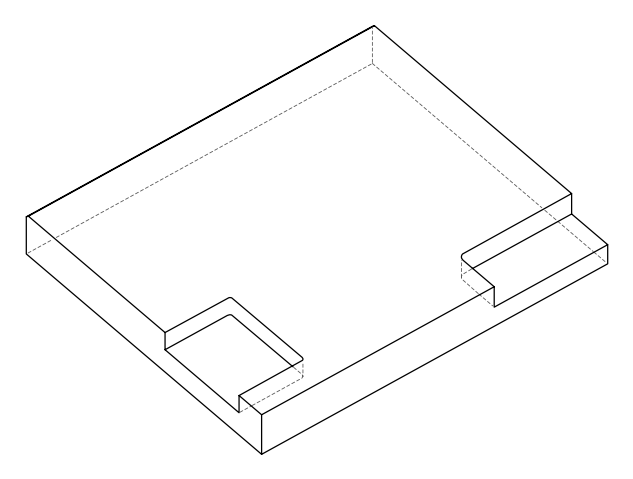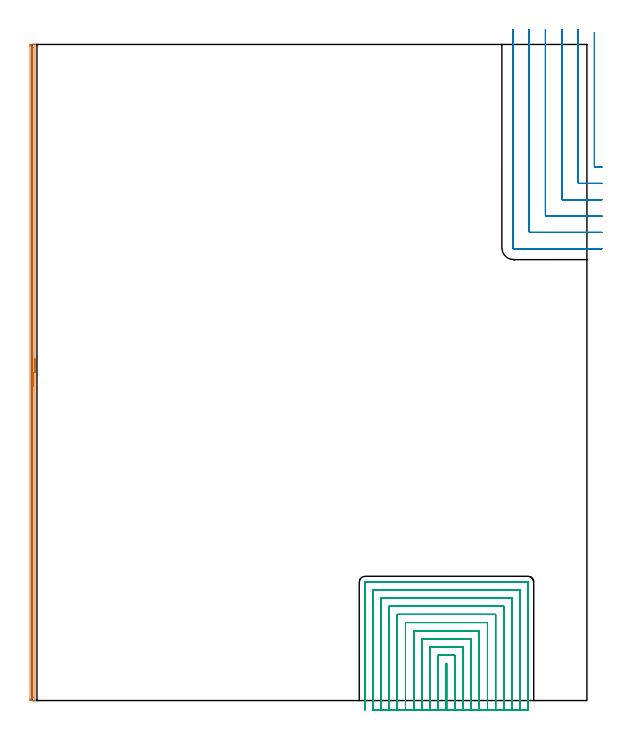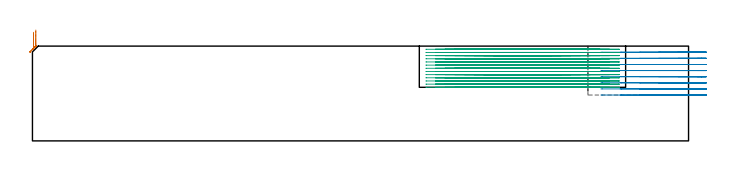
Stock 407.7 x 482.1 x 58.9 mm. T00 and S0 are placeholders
(PLAN: 3 operations, 2 tool changes, 112.4 min)
(1 AREA_MILL | FG_CHAMFER_SURFACE | UGT0205_001 | 7.86 min | 3124 mm3)
(2 MILL_CORNER_NOTCH_RECTANGULAR | CORNER_NOTCH_RECTANGULAR | UGT0201_008 | Follow Part, ap 4, ae 75% | 17.4 min | 299916 mm3)
(3 MILL_SLOT | SLOT_PARTIAL_RECTANGULAR | NXT0201_009 | Follow Part, ap 2, ae 75% | 87.08 min | 299497 mm3)
(TOOL UGT0205_001 | Chamfer Mill 20 x 3 x 45 deg. | D20 FL50 Z2)
(TOOL UGT0201_008 | End Mill 16 mm | D16 FL32 Z4)
(TOOL NXT0201_009 | ENDMILL 8mm [2P460-0800-NA 1630] | D8 FL26 Z6)
(OP 1 AREA_MILL)
G17 G21 G94 G90
T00 M6
G54
G17 G0 G90 X2.1 Y251.05 S1061 M3
G43 Z68.9 H0
G94 G1 Y251.012 Z68.028 F250.
Y250.898 Z67.163
Y250.709 Z66.312
Y250.447 Z65.48
Y250.113 Z64.674
Y249.71 Z63.9
Y249.241 Z63.164
Y248.71 Z62.472
Y248.121 Z61.829
Y247.478 Z61.24
Y246.786 Z60.708
Y246.05 Z60.24
Y245.276 Z59.837
Y244.47 Z59.503
Y243.638 Z59.241
Y242.786 Z59.052
Y241.922 Z58.938
Y241.05 Z58.9
Y0.177
X2.097 Y0.009 Z58.888
X2.087 Y0.007 Z58.878
X1.723 Y0. Z58.523
X1.442 Z58.241
X0.742 Z57.537
X-0.492 Z56.305
X-1.025 Y0.001 Z55.77
X-1.264 Y0.004 Z55.531
X-1.491 Y0.009 Z55.305
X-1.494 Y0.149 Z55.302
X-1.499 Y0.624 Z55.301
X-1.5 Y1.105 Z55.3
Y481.063
X-1.499 Y481.476 Z55.301
X-1.494 Y481.951 Z55.302
X-1.491 Y482.091 Z55.305
X-1.025 Y482.1 Z55.77
X0.392 Z57.188
X0.742 Z57.537
X1.442 Z58.241
X1.724 Z58.523
X2.087 Y482.093 Z58.878
X2.097 Y482.091 Z58.888
X2.1 Y481.923 Z58.9
Y241.05
X0.686 Z57.486
X0.685 Y2.187 Z57.485
X0.684 Y2.085 Z57.484
X0.681 Y2.035 Z57.481
X0.68 Y2.018 Z57.48
X0.633 Y2.01 Z57.433
X0.261 Y2.005 Z57.061
X0.028 Y2.01 Z56.828
X-0.079 Y2.025 Z56.721
X-0.085 Y2.354 Z56.715
Y2.412
Y479.632
Y479.688
X-0.079 Y480.07 Z56.721
X0.097 Y480.09 Z56.897
X0.34 Y480.095 Z57.14
X0.572 Y480.09 Z57.372
X0.679 Y480.075 Z57.479
X0.685 Y479.746 Z57.485
Y479.688
X0.686 Y241.05 Z57.486
Y240.178 Z57.524
Y239.313 Z57.638
Y238.462 Z57.826
Y237.63 Z58.089
Y236.824 Z58.423
Y236.05 Z58.825
Y235.314 Z59.294
Y234.622 Z59.825
Y233.979 Z60.415
Y233.39 Z61.058
Y232.858 Z61.75
Y232.39 Z62.486
Y231.987 Z63.26
Y231.653 Z64.066
Y231.391 Z64.898
Y231.202 Z65.749
Y231.088 Z66.614
Y231.05 Z67.486
G0 Z68.9
M5
M2
(OP 2 MILL_CORNER_NOTCH_RECTANGULAR)
G17 G21 G94 G90
T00 M6
G54
G17 G0 G90 X413.2 Y490.909 S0 M3
G43 Z68.9 H0
Z55.1
G94 G1 Y487.909 F250.
Y392.794 F500.
G3 X413.994 Y392. R0.8
G1 X415.7
X418.7 F250.
G0 Z68.9
X401.2 Y493.1
Z55.1
G1 Y490.1
Y380.794 F500.
G3 X401.994 Y380. R0.8
G1 X415.7
X418.7 F250.
G0 Z68.9
X389.2 Y493.1
Z55.1
G1 Y490.1
Y368.795 F500.
G3 X389.995 Y368. R0.8
G1 X415.7
X418.7 F250.
G0 Z68.9
X377.2 Y493.1
Z55.1
G1 Y490.1
Y356.795 F500.
G3 X377.995 Y356. R0.8
G1 X415.7
X418.7 F250.
G0 Z68.9
X365.2 Y493.1
Z55.1
G1 Y490.1
Y344.795 F500.
G3 X365.995 Y344. R0.8
G1 X415.7
X418.7 F250.
G0 Z68.9
X353.2 Y493.1
Z55.1
G1 Y490.1
Y332.795 F500.
G3 X353.995 Y332. R0.8
G1 X415.7
X418.7 F250.
G0 Z68.9
X413.2 Y490.909
Z51.3
G1 Y487.909
Y392.794 F500.
G3 X413.994 Y392. R0.8
G1 X415.7
X418.7 F250.
G0 Z68.9
X401.2 Y493.1
Z51.3
G1 Y490.1
Y380.794 F500.
G3 X401.994 Y380. R0.8
G1 X415.7
X418.7 F250.
G0 Z68.9
X389.2 Y493.1
Z51.3
G1 Y490.1
Y368.795 F500.
G3 X389.995 Y368. R0.8
G1 X415.7
X418.7 F250.
G0 Z68.9
X377.2 Y493.1
Z51.3
G1 Y490.1
Y356.795 F500.
G3 X377.995 Y356. R0.8
G1 X415.7
X418.7 F250.
G0 Z68.9
X365.2 Y493.1
Z51.3
G1 Y490.1
Y344.795 F500.
G3 X365.995 Y344. R0.8
G1 X415.7
X418.7 F250.
G0 Z68.9
X353.2 Y493.1
Z51.3
G1 Y490.1
Y332.795 F500.
G3 X353.995 Y332. R0.8
G1 X415.7
X418.7 F250.
G0 Z68.9
X413.2 Y490.909
Z47.5
G1 Y487.909
Y392.794 F500.
G3 X413.994 Y392. R0.8
G1 X415.7
X418.7 F250.
G0 Z68.9
X401.2 Y493.1
Z47.5
G1 Y490.1
Y380.794 F500.
G3 X401.994 Y380. R0.8
G1 X415.7
X418.7 F250.
G0 Z68.9
X389.2 Y493.1
Z47.5
G1 Y490.1
Y368.795 F500.
G3 X389.995 Y368. R0.8
G1 X415.7
X418.7 F250.
G0 Z68.9
X377.2 Y493.1
Z47.5
G1 Y490.1
Y356.795 F500.
G3 X377.995 Y356. R0.8
G1 X415.7
X418.7 F250.
G0 Z68.9
X365.2 Y493.1
Z47.5
G1 Y490.1
Y344.795 F500.
G3 X365.995 Y344. R0.8
G1 X415.7
X418.7 F250.
G0 Z68.9
X353.2 Y493.1
Z47.5
G1 Y490.1
Y332.795 F500.
G3 X353.995 Y332. R0.8
G1 X415.7
X418.7 F250.
G0 Z68.9
X413.2 Y490.909
Z43.7
G1 Y487.909
Y392.794 F500.
G3 X413.994 Y392. R0.8
G1 X415.7
X418.7 F250.
G0 Z68.9
X401.2 Y493.1
Z43.7
G1 Y490.1
Y380.794 F500.
G3 X401.994 Y380. R0.8
G1 X415.7
X418.7 F250.
G0 Z68.9
X389.2 Y493.1
Z43.7
G1 Y490.1
Y368.795 F500.
G3 X389.995 Y368. R0.8
G1 X415.7
X418.7 F250.
G0 Z68.9
X377.2 Y493.1
Z43.7
G1 Y490.1
Y356.795 F500.
G3 X377.995 Y356. R0.8
G1 X415.7
X418.7 F250.
G0 Z68.9
X365.2 Y493.1
Z43.7
G1 Y490.1
Y344.795 F500.
G3 X365.995 Y344. R0.8
G1 X415.7
X418.7 F250.
G0 Z68.9
X353.2 Y493.1
Z43.7
G1 Y490.1
Y332.795 F500.
G3 X353.995 Y332. R0.8
G1 X415.7
X418.7 F250.
G0 Z68.9
X413.2 Y490.909
Z39.9
G1 Y487.909
Y392.794 F500.
G3 X413.994 Y392. R0.8
G1 X415.7
X418.7 F250.
G0 Z68.9
X401.2 Y493.1
Z39.9
G1 Y490.1
Y380.794 F500.
G3 X401.994 Y380. R0.8
G1 X415.7
X418.7 F250.
G0 Z68.9
X389.2 Y493.1
Z39.9
G1 Y490.1
Y368.795 F500.
G3 X389.995 Y368. R0.8
G1 X415.7
X418.7 F250.
G0 Z68.9
X377.2 Y493.1
Z39.9
G1 Y490.1
Y356.795 F500.
G3 X377.995 Y356. R0.8
G1 X415.7
X418.7 F250.
G0 Z68.9
X365.2 Y493.1
Z39.9
G1 Y490.1
Y344.795 F500.
G3 X365.995 Y344. R0.8
G1 X415.7
X418.7 F250.
G0 Z68.9
X353.2 Y493.1
Z39.9
G1 Y490.1
Y332.795 F500.
G3 X353.995 Y332. R0.8
G1 X415.7
X418.7 F250.
G0 Z68.9
X413.2 Y490.909
Z36.1
G1 Y487.909
Y392.794 F500.
G3 X413.994 Y392. R0.8
G1 X415.7
X418.7 F250.
G0 Z68.9
X401.2 Y493.1
Z36.1
G1 Y490.1
Y380.794 F500.
G3 X401.994 Y380. R0.8
G1 X415.7
X418.7 F250.
G0 Z68.9
X389.2 Y493.1
Z36.1
G1 Y490.1
Y368.795 F500.
G3 X389.995 Y368. R0.8
G1 X415.7
X418.7 F250.
G0 Z68.9
X377.2 Y493.1
Z36.1
G1 Y490.1
Y356.795 F500.
G3 X377.995 Y356. R0.8
G1 X415.7
X418.7 F250.
G0 Z68.9
X365.2 Y493.1
Z36.1
G1 Y490.1
Y344.795 F500.
G3 X365.995 Y344. R0.8
G1 X415.7
X418.7 F250.
G0 Z68.9
X353.2 Y493.1
Z36.1
G1 Y490.1
Y332.795 F500.
G3 X353.995 Y332. R0.8
G1 X415.7
X418.7 F250.
G0 Z68.9
X413.2 Y490.909
Z32.3
G1 Y487.909
Y392.794 F500.
G3 X413.994 Y392. R0.8
G1 X415.7
X418.7 F250.
G0 Z68.9
X401.2 Y493.1
Z32.3
G1 Y490.1
Y380.794 F500.
G3 X401.994 Y380. R0.8
G1 X415.7
X418.7 F250.
G0 Z68.9
X389.2 Y493.1
Z32.3
G1 Y490.1
Y368.795 F500.
G3 X389.995 Y368. R0.8
G1 X415.7
X418.7 F250.
G0 Z68.9
X377.2 Y493.1
Z32.3
G1 Y490.1
Y356.795 F500.
G3 X377.995 Y356. R0.8
G1 X415.7
X418.7 F250.
G0 Z68.9
X365.2 Y493.1
Z32.3
G1 Y490.1
Y344.795 F500.
G3 X365.995 Y344. R0.8
G1 X415.7
X418.7 F250.
G0 Z68.9
X353.2 Y493.1
Z32.3
G1 Y490.1
Y332.795 F500.
G3 X353.995 Y332. R0.8
G1 X415.7
X418.7 F250.
G0 Z68.9
X413.2 Y490.909
Z28.5
G1 Y487.909
Y392.794 F500.
G3 X413.994 Y392. R0.8
G1 X415.7
X418.7 F250.
G0 Z68.9
X401.2 Y493.1
Z28.5
G1 Y490.1
Y380.794 F500.
G3 X401.994 Y380. R0.8
G1 X415.7
X418.7 F250.
G0 Z68.9
X389.2 Y493.1
Z28.5
G1 Y490.1
Y368.795 F500.
G3 X389.995 Y368. R0.8
G1 X415.7
X418.7 F250.
G0 Z68.9
X377.2 Y493.1
Z28.5
G1 Y490.1
Y356.795 F500.
G3 X377.995 Y356. R0.8
G1 X415.7
X418.7 F250.
G0 Z68.9
X365.2 Y493.1
Z28.5
G1 Y490.1
Y344.795 F500.
G3 X365.995 Y344. R0.8
G1 X415.7
X418.7 F250.
G0 Z68.9
X353.2 Y493.1
Z28.5
G1 Y490.1
Y332.795 F500.
G3 X353.995 Y332. R0.8
G1 X415.7
X418.7 F250.
G0 Z68.9
M5
M2
(OP 3 MILL_SLOT)
G17 G21 G94 G90
T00 M6
G54
G17 G0 G90 X304.6 Y-7. S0 M3
G43 Z68.9 H1
Z56.931
G94 G1 Y-4. F250.
Y27.3 F500.
X304.4
Y-4.
Y-7. F250.
X310.6
Y-4.
Y33.3 F500.
X298.4
Y-4.
Y-7. F250.
X316.6
Y-4.
Y39.3 F500.
X292.4
Y-4.
Y-7. F250.
X322.6
Y-4.
Y45.3 F500.
X286.4
Y-4.
Y-7. F250.
X328.6
Y-4.
Y51.3 F500.
X280.4
Y-4.
Y-7. F250.
X334.6
Y-4.
Y57.3 F500.
X274.4
Y-4.
Y-7. F250.
X340.6
Y-4.
Y63.3 F500.
X268.4
Y-4.
Y-7. F250.
X346.6
Y-4.
Y69.3 F500.
X262.4
Y-4.
Y-7. F250.
X352.6
Y-4.
Y75.3 F500.
X256.4
Y-4.
Y-7. F250.
X358.6
Y-4.
Y81.3 F500.
X250.4
Y-4.
Y-7. F250.
X364.6
Y-4.
Y86.9 F500.
G3 X364.2 Y87.3 R0.4
G1 X244.8
G3 X244.4 Y86.9 R0.4
G1 Y-4.
Y-7. F250.
G0 X304.6 Z54.961
G1 Y-4.
Y27.3 F500.
X304.4
Y-4.
Y-7. F250.
X310.6
Y-4.
Y33.3 F500.
X298.4
Y-4.
Y-7. F250.
X316.6
Y-4.
Y39.3 F500.
X292.4
Y-4.
Y-7. F250.
X322.6
Y-4.
Y45.3 F500.
X286.4
Y-4.
Y-7. F250.
X328.6
Y-4.
Y51.3 F500.
X280.4
Y-4.
Y-7. F250.
X334.6
Y-4.
Y57.3 F500.
X274.4
Y-4.
Y-7. F250.
X340.6
Y-4.
Y63.3 F500.
X268.4
Y-4.
Y-7. F250.
X346.6
Y-4.
Y69.3 F500.
X262.4
Y-4.
Y-7. F250.
X352.6
Y-4.
Y75.3 F500.
X256.4
Y-4.
Y-7. F250.
X358.6
Y-4.
Y81.3 F500.
X250.4
Y-4.
Y-7. F250.
X364.6
Y-4.
Y86.9 F500.
G3 X364.2 Y87.3 R0.4
G1 X244.8
G3 X244.4 Y86.9 R0.4
G1 Y-4.
Y-7. F250.
G0 X304.6 Z52.992
G1 Y-4.
Y27.3 F500.
X304.4
Y-4.
Y-7. F250.
X310.6
Y-4.
Y33.3 F500.
X298.4
Y-4.
Y-7. F250.
X316.6
Y-4.
Y39.3 F500.
X292.4
Y-4.
Y-7. F250.
X322.6
Y-4.
Y45.3 F500.
X286.4
Y-4.
Y-7. F250.
X328.6
Y-4.
Y51.3 F500.
X280.4
Y-4.
Y-7. F250.
X334.6
Y-4.
Y57.3 F500.
X274.4
Y-4.
Y-7. F250.
X340.6
Y-4.
Y63.3 F500.
X268.4
Y-4.
Y-7. F250.
X346.6
Y-4.
Y69.3 F500.
X262.4
Y-4.
Y-7. F250.
X352.6
Y-4.
Y75.3 F500.
X256.4
Y-4.
Y-7. F250.
X358.6
Y-4.
Y81.3 F500.
X250.4
Y-4.
Y-7. F250.
X364.6
Y-4.
Y86.9 F500.
G3 X364.2 Y87.3 R0.4
G1 X244.8
G3 X244.4 Y86.9 R0.4
G1 Y-4.
Y-7. F250.
G0 X304.6 Z51.023
G1 Y-4.
Y27.3 F500.
X304.4
Y-4.
Y-7. F250.
X310.6
Y-4.
Y33.3 F500.
X298.4
Y-4.
Y-7. F250.
X316.6
Y-4.
Y39.3 F500.
X292.4
Y-4.
Y-7. F250.
X322.6
Y-4.
Y45.3 F500.
X286.4
Y-4.
Y-7. F250.
X328.6
Y-4.
Y51.3 F500.
X280.4
Y-4.
Y-7. F250.
X334.6
Y-4.
Y57.3 F500.
X274.4
Y-4.
Y-7. F250.
X340.6
Y-4.
Y63.3 F500.
X268.4
Y-4.
Y-7. F250.
X346.6
Y-4.
Y69.3 F500.
X262.4
Y-4.
Y-7. F250.
X352.6
Y-4.
Y75.3 F500.
X256.4
Y-4.
Y-7. F250.
X358.6
Y-4.
Y81.3 F500.
X250.4
Y-4.
Y-7. F250.
X364.6
Y-4.
Y86.9 F500.
G3 X364.2 Y87.3 R0.4
G1 X244.8
G3 X244.4 Y86.9 R0.4
G1 Y-4.
Y-7. F250.
G0 X304.6 Z49.054
G1 Y-4.
Y27.3 F500.
X304.4
Y-4.
Y-7. F250.
X310.6
Y-4.
Y33.3 F500.
X298.4
Y-4.
Y-7. F250.
X316.6
Y-4.
Y39.3 F500.
X292.4
Y-4.
Y-7. F250.
X322.6
Y-4.
Y45.3 F500.
X286.4
Y-4.
Y-7. F250.
X328.6
Y-4.
Y51.3 F500.
X280.4
Y-4.
Y-7. F250.
X334.6
Y-4.
Y57.3 F500.
X274.4
Y-4.
Y-7. F250.
X340.6
Y-4.
Y63.3 F500.
X268.4
Y-4.
Y-7. F250.
X346.6
Y-4.
Y69.3 F500.
X262.4
Y-4.
Y-7. F250.
X352.6
Y-4.
Y75.3 F500.
X256.4
Y-4.
Y-7. F250.
X358.6
Y-4.
Y81.3 F500.
X250.4
Y-4.
Y-7. F250.
X364.6
Y-4.
Y86.9 F500.
G3 X364.2 Y87.3 R0.4
G1 X244.8
G3 X244.4 Y86.9 R0.4
G1 Y-4.
Y-7. F250.
G0 X304.6 Z47.085
G1 Y-4.
Y27.3 F500.
X304.4
Y-4.
Y-7. F250.
X310.6
Y-4.
Y33.3 F500.
X298.4
Y-4.
Y-7. F250.
X316.6
Y-4.
Y39.3 F500.
X292.4
Y-4.
Y-7. F250.
X322.6
Y-4.
Y45.3 F500.
X286.4
Y-4.
Y-7. F250.
X328.6
Y-4.
Y51.3 F500.
X280.4
Y-4.
Y-7. F250.
X334.6
Y-4.
Y57.3 F500.
X274.4
Y-4.
Y-7. F250.
X340.6
Y-4.
Y63.3 F500.
X268.4
Y-4.
Y-7. F250.
X346.6
Y-4.
Y69.3 F500.
X262.4
Y-4.
Y-7. F250.
X352.6
Y-4.
Y75.3 F500.
X256.4
Y-4.
Y-7. F250.
X358.6
Y-4.
Y81.3 F500.
X250.4
Y-4.
Y-7. F250.
X364.6
Y-4.
Y86.9 F500.
G3 X364.2 Y87.3 R0.4
G1 X244.8
G3 X244.4 Y86.9 R0.4
G1 Y-4.
Y-7. F250.
G0 X304.6 Z45.115
G1 Y-4.
Y27.3 F500.
X304.4
Y-4.
Y-7. F250.
X310.6
Y-4.
Y33.3 F500.
X298.4
Y-4.
Y-7. F250.
X316.6
Y-4.
Y39.3 F500.
X292.4
Y-4.
Y-7. F250.
X322.6
Y-4.
Y45.3 F500.
X286.4
Y-4.
Y-7. F250.
X328.6
Y-4.
Y51.3 F500.
X280.4
Y-4.
Y-7. F250.
X334.6
Y-4.
Y57.3 F500.
X274.4
Y-4.
Y-7. F250.
X340.6
Y-4.
Y63.3 F500.
X268.4
Y-4.
Y-7. F250.
X346.6
Y-4.
Y69.3 F500.
X262.4
Y-4.
Y-7. F250.
X352.6
Y-4.
Y75.3 F500.
X256.4
Y-4.
Y-7. F250.
X358.6
Y-4.
Y81.3 F500.
X250.4
Y-4.
Y-7. F250.
X364.6
Y-4.
Y86.9 F500.
G3 X364.2 Y87.3 R0.4
G1 X244.8
G3 X244.4 Y86.9 R0.4
G1 Y-4.
Y-7. F250.
G0 X304.6 Z43.146
G1 Y-4.
Y27.3 F500.
X304.4
Y-4.
Y-7. F250.
X310.6
Y-4.
Y33.3 F500.
X298.4
Y-4.
Y-7. F250.
X316.6
Y-4.
Y39.3 F500.
X292.4
Y-4.
Y-7. F250.
X322.6
Y-4.
Y45.3 F500.
X286.4
Y-4.
Y-7. F250.
X328.6
Y-4.
Y51.3 F500.
X280.4
Y-4.
Y-7. F250.
X334.6
Y-4.
Y57.3 F500.
X274.4
Y-4.
Y-7. F250.
X340.6
Y-4.
Y63.3 F500.
X268.4
Y-4.
Y-7. F250.
X346.6
Y-4.
Y69.3 F500.
X262.4
Y-4.
Y-7. F250.
X352.6
Y-4.
Y75.3 F500.
X256.4
Y-4.
Y-7. F250.
X358.6
Y-4.
Y81.3 F500.
X250.4
Y-4.
Y-7. F250.
X364.6
Y-4.
Y86.9 F500.
G3 X364.2 Y87.3 R0.4
G1 X244.8
G3 X244.4 Y86.9 R0.4
G1 Y-4.
Y-7. F250.
G0 X304.6 Z41.177
G1 Y-4.
Y27.3 F500.
X304.4
Y-4.
Y-7. F250.
X310.6
Y-4.
Y33.3 F500.
X298.4
Y-4.
Y-7. F250.
X316.6
Y-4.
Y39.3 F500.
X292.4
Y-4.
Y-7. F250.
X322.6
Y-4.
Y45.3 F500.
X286.4
Y-4.
Y-7. F250.
X328.6
Y-4.
Y51.3 F500.
X280.4
Y-4.
Y-7. F250.
X334.6
Y-4.
Y57.3 F500.
X274.4
Y-4.
Y-7. F250.
X340.6
Y-4.
Y63.3 F500.
X268.4
Y-4.
Y-7. F250.
X346.6
Y-4.
Y69.3 F500.
X262.4
Y-4.
Y-7. F250.
X352.6
Y-4.
Y75.3 F500.
X256.4
Y-4.
Y-7. F250.
X358.6
Y-4.
Y81.3 F500.
X250.4
Y-4.
Y-7. F250.
X364.6
Y-4.
Y86.9 F500.
G3 X364.2 Y87.3 R0.4
G1 X244.8
G3 X244.4 Y86.9 R0.4
G1 Y-4.
Y-7. F250.
G0 X304.6 Z39.208
G1 Y-4.
Y27.3 F500.
X304.4
Y-4.
Y-7. F250.
X310.6
Y-4.
Y33.3 F500.
X298.4
Y-4.
Y-7. F250.
X316.6
Y-4.
Y39.3 F500.
X292.4
Y-4.
Y-7. F250.
X322.6
Y-4.
Y45.3 F500.
X286.4
Y-4.
Y-7. F250.
X328.6
Y-4.
Y51.3 F500.
X280.4
Y-4.
Y-7. F250.
X334.6
Y-4.
Y57.3 F500.
X274.4
Y-4.
Y-7. F250.
X340.6
Y-4.
Y63.3 F500.
X268.4
Y-4.
Y-7. F250.
X346.6
Y-4.
Y69.3 F500.
X262.4
Y-4.
Y-7. F250.
X352.6
Y-4.
Y75.3 F500.
X256.4
Y-4.
Y-7. F250.
X358.6
Y-4.
Y81.3 F500.
X250.4
Y-4.
Y-7. F250.
X364.6
Y-4.
Y86.9 F500.
G3 X364.2 Y87.3 R0.4
G1 X244.8
G3 X244.4 Y86.9 R0.4
G1 Y-4.
Y-7. F250.
G0 X304.6 Z37.238
G1 Y-4.
Y27.3 F500.
X304.4
Y-4.
Y-7. F250.
X310.6
Y-4.
Y33.3 F500.
X298.4
Y-4.
Y-7. F250.
X316.6
Y-4.
Y39.3 F500.
X292.4
Y-4.
Y-7. F250.
X322.6
Y-4.
Y45.3 F500.
X286.4
Y-4.
Y-7. F250.
X328.6
Y-4.
Y51.3 F500.
X280.4
Y-4.
Y-7. F250.
X334.6
Y-4.
Y57.3 F500.
X274.4
Y-4.
Y-7. F250.
X340.6
Y-4.
Y63.3 F500.
X268.4
Y-4.
Y-7. F250.
X346.6
Y-4.
Y69.3 F500.
X262.4
Y-4.
Y-7. F250.
X352.6
Y-4.
Y75.3 F500.
X256.4
Y-4.
Y-7. F250.
X358.6
Y-4.
Y81.3 F500.
X250.4
Y-4.
Y-7. F250.
X364.6
Y-4.
Y86.9 F500.
G3 X364.2 Y87.3 R0.4
G1 X244.8
G3 X244.4 Y86.9 R0.4
G1 Y-4.
Y-7. F250.
G0 X304.6 Z35.269
G1 Y-4.
Y27.3 F500.
X304.4
Y-4.
Y-7. F250.
X310.6
Y-4.
Y33.3 F500.
X298.4
Y-4.
Y-7. F250.
X316.6
Y-4.
Y39.3 F500.
X292.4
Y-4.
Y-7. F250.
X322.6
Y-4.
Y45.3 F500.
X286.4
Y-4.
Y-7. F250.
X328.6
Y-4.
Y51.3 F500.
X280.4
Y-4.
Y-7. F250.
X334.6
Y-4.
Y57.3 F500.
X274.4
Y-4.
Y-7. F250.
X340.6
Y-4.
Y63.3 F500.
X268.4
Y-4.
Y-7. F250.
X346.6
Y-4.
Y69.3 F500.
X262.4
Y-4.
Y-7. F250.
X352.6
Y-4.
Y75.3 F500.
X256.4
Y-4.
Y-7. F250.
X358.6
Y-4.
Y81.3 F500.
X250.4
Y-4.
Y-7. F250.
X364.6
Y-4.
Y86.9 F500.
G3 X364.2 Y87.3 R0.4
G1 X244.8
G3 X244.4 Y86.9 R0.4
G1 Y-4.
Y-7. F250.
G0 X304.6 Z33.3
G1 Y-4.
Y27.3 F500.
X304.4
Y-4.
Y-7. F250.
X310.6
Y-4.
Y33.3 F500.
X298.4
Y-4.
Y-7. F250.
X316.6
Y-4.
Y39.3 F500.
X292.4
Y-4.
Y-7. F250.
X322.6
Y-4.
Y45.3 F500.
X286.4
Y-4.
Y-7. F250.
X328.6
Y-4.
Y51.3 F500.
X280.4
Y-4.
Y-7. F250.
X334.6
Y-4.
Y57.3 F500.
X274.4
Y-4.
Y-7. F250.
X340.6
Y-4.
Y63.3 F500.
X268.4
Y-4.
Y-7. F250.
X346.6
Y-4.
Y69.3 F500.
X262.4
Y-4.
Y-7. F250.
X352.6
Y-4.
Y75.3 F500.
X256.4
Y-4.
Y-7. F250.
X358.6
Y-4.
Y81.3 F500.
X250.4
Y-4.
Y-7. F250.
X364.6
Y-4.
Y86.9 F500.
G3 X364.2 Y87.3 R0.4
G1 X244.8
G3 X244.4 Y86.9 R0.4
G1 Y-4.
Y-7. F250.
G0 Z68.9
M5
M2
